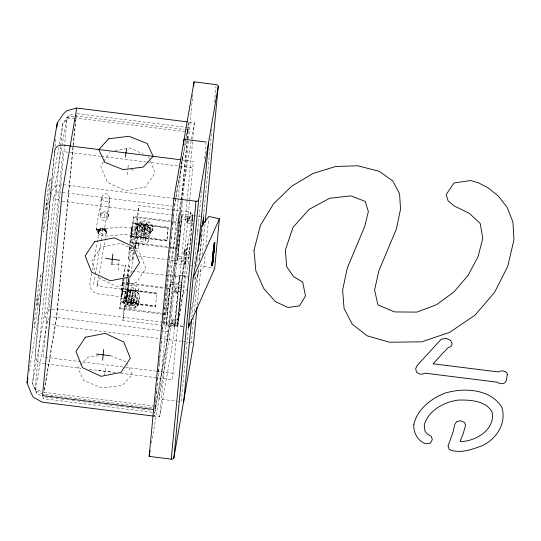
<?xml version="1.0" encoding="UTF-8"?>
<svg xmlns="http://www.w3.org/2000/svg" width="541" height="541" viewBox="0 0 541 541"><rect width="100%" height="100%" fill="white"/><g stroke="black" fill="none" stroke-linecap="round" stroke-linejoin="round"><path stroke-width="0.41" stroke-dasharray="2.71 2.03" d="M121.772 294.886L122.219 291.166L135.805 292.864L135.784 293.574L135.358 296.583L121.772 294.886L122.219 291.166M135.358 296.583L135.805 292.864M131.348 233.678L131.808 229.939L145.394 231.636L145.36 232.447L144.941 235.376L131.348 233.678L131.808 229.939M144.941 235.376L145.394 231.636M43.868 221.837L43.253 232.157C47.317 214.493 49.008 196.268 50.239 178.199L48.805 183.683L43.963 221.005M75.855 116.498L75.767 117.985L187.937 132.004L181.424 199.879M128.988 278.52L128.785 280.671M187.2 199.683L175.622 320.353L172.484 344.576L159.696 416.847L154.259 416.164L154.503 412.073M159.696 416.847L179.882 206.486L194.347 122.746L188.91 122.063L188.004 125.553L174.445 205.81M187.937 132.004L188.207 127.548L76.031 113.529M188.91 122.063L181.85 198.168M194.347 122.746L187.281 198.845M139.564 298.091L139.693 296.34A7.73 6.079 9.8 0 0 134.405 290.666A7.73 6.079 9.8 0 0 126.188 291.984L125.099 293.256A7.73 6.079 9.8 0 0 124.795 297.908L125.708 299.389A7.73 6.079 9.8 0 0 130.645 302.25C134.1 303.278 138.8 301.127 139.564 298.091C138.523 301.817 134.073 303.176 130.618 302.419A7.73 6.079 9.8 0 1 124.356 295.42A7.73 6.079 9.8 0 1 132.065 290.382A7.73 6.079 9.8 0 1 139.666 296.502L139.693 296.34M150.953 231.183C151.507 235.389 146.016 238.466 141.87 237.262A7.73 6.079 9.8 0 1 136.934 234.402L136.021 232.921A7.73 6.079 9.8 0 1 136.325 228.268L137.414 226.997A7.73 6.079 9.8 0 1 145.63 225.678A7.73 6.079 9.8 0 1 150.919 231.345L150.953 231.183A7.73 6.079 9.8 0 0 143.351 225.063A7.73 6.079 9.8 0 0 135.642 230.101A7.73 6.079 9.8 0 0 141.898 237.093C144.866 237.939 148.741 236.437 150.202 234.415M123.788 276.938L123.896 274.95L129.333 275.626M104.386 213.844L104.271 216.454L104.684 214.75M37.059 306.057L38.086 295.352M46.228 210.53L47.256 199.825M54.371 153.191L38.932 314.078L29.769 367.116M55.013 146.483L55.818 138.104M54.303 154.706L34.982 356.005A8.223 6.472 9.8 0 0 42.516 363.478L81.103 368.299M60.619 146.341L44.45 314.767L32.575 383.549L36.72 393.226L41.447 395.904M60.7 145.502L62.79 123.713L66.854 117.58L69.275 115.368L74.53 113.935M75.686 118.824L56.433 317.709L43.99 390.981M76.355 114.597L56.555 318.406L43.997 392.861M99.517 228.938L99.213 232.143L102.56 234.179L106.225 233.015L106.53 229.817L103.175 227.775L99.517 228.938L92.403 270.121M118.168 270.25L119.196 259.545M127.338 174.723L127.852 169.374M128.001 167.838L128.366 164.018M163.179 314.294L119.764 308.864L120.521 301.587L155.578 305.969L155.436 306.801L120.379 302.419M121.617 289.523L121.759 288.691L156.816 293.073L156.674 293.905L121.617 289.523L122.239 283.078L125.262 265.577L129.333 266.091L128.217 277.736M121.759 288.691L120.494 301.75L155.551 306.132M91.835 273.421C88.934 282.632 87.879 293.161 100.18 294.115L121.468 296.779L122.516 289.273L100.288 286.378L97.711 284.708L97.333 283.071L97.022 286.277L106.225 233.015M122.516 289.273L121.319 298.639L126.756 299.322L127.514 294.615L128.095 288.536L122.611 287.866L121.265 298.652M119.764 308.864L122.78 291.369L125.262 265.577M133.837 251.491L132.329 260.214L128.251 259.707L129.529 246.398M129.847 243.071L130.726 233.915L133.749 216.42L179.68 222.162L177.056 248.786L131.132 243.044L131.896 235.761L166.953 240.143L168.19 227.247L133.133 222.872L132.985 223.704L168.041 228.086L168.19 227.247M127.081 276.255L127.629 270.574L138.854 205.587L190.486 212.038L189.58 220.153L190.195 213.702L192.914 214.047L182.263 275.7L179.551 275.362L174.472 326.886L122.841 320.434L127 277.066M131.747 236.6L133.018 223.534L168.075 227.917L166.804 240.975L131.747 236.6L131.896 235.761M133.133 222.872L133.749 216.42M123.984 308.539L126.858 291.876L128.136 278.568M132.329 260.214L133.208 251.065M133.769 245.242L134.804 234.429L137.684 217.766M134.371 252.275L130.942 273.543M134.75 248.312L138.854 205.587M155.436 306.801L156.816 293.073M154.888 407.103L155.213 403.748M155.531 400.394L155.774 397.885M156.18 393.692L156.417 391.177M156.904 386.152L157.221 382.798M157.546 379.451L157.783 376.935M158.27 371.904L158.587 368.556M158.912 365.202L159.237 361.848M159.554 358.5L159.879 355.146M160.278 350.953L160.603 347.606M160.92 344.252L161.245 340.898M161.644 336.712L161.969 333.357M162.293 330.01L162.611 326.656M163.017 322.463L163.254 319.954M163.659 315.761L163.977 312.407M164.302 309.06L164.62 305.706M165.025 301.52L165.269 299.004M165.668 294.811L165.992 291.464M166.391 287.271L166.635 284.755M167.034 280.569L167.358 277.215M167.676 273.861L168.001 270.514M168.4 266.321L168.643 263.805M169.049 259.619L169.367 256.265M169.773 252.079L170.009 249.563M170.415 245.371L170.733 242.023M171.057 238.669L171.375 235.315M171.781 231.129L172.024 228.613M172.423 224.42L172.748 221.073M156.68 391.143L154.969 410.68L168.609 331.728L181.343 200.718M156.762 390.304L173.573 215.169L175.588 199.473M182.689 326.798L163.943 324.458L168.718 274.686L179.227 213.864L193.083 215.595M166.635 287.771L168.305 287.981L165.688 314.605L164.018 314.395M182.303 156.626L159.047 398.954L177.184 401.219M170.489 282.456L166.303 324.742L170.489 282.456L178.645 283.47L178.929 281.807L181.648 282.145L177.171 326.095L177.746 322.767L175.034 322.422L174.743 324.093L166.587 323.072M163.943 324.458L174.445 263.636L179.227 213.864M181.769 199.007L168.724 332.424L154.259 416.164M151.419 443.147L169.286 339.741L182.588 201.13M182.669 200.292L192.508 97.806M192.582 96.967L192.907 93.607M177.529 259.748L181.999 215.798L192.873 217.157L188.971 257.78L188.396 261.107L177.529 259.748L181.999 215.798M171.659 324.938L171.943 323.268L177.38 323.951L173.012 325.107L171.659 324.938L172.356 318.974L177.793 319.65L173.424 320.806L172.072 320.637M174.729 292.911L175.02 291.247L180.451 291.924L176.089 293.087L174.729 292.911L175.433 286.946L180.863 287.629L176.501 288.786L175.142 288.617M171.943 323.268L172.356 318.974M175.02 291.247L175.433 286.946M173.012 325.107L173.424 320.806M176.089 293.087L176.501 288.786M174.472 326.886L179.551 275.362M183.744 254.946L184.035 253.283L185.394 253.452L189.181 255.629L183.744 254.946L184.447 248.982L185.806 249.151L189.593 251.328L184.156 250.652M186.821 222.926L187.105 221.262L188.464 221.431L192.251 223.609L186.821 222.926L187.517 216.961L188.877 217.13L192.664 219.308L187.233 218.625M184.035 253.283L184.447 248.982M187.105 221.262L187.517 216.961M174.763 325.222L177.482 325.56L182.263 275.7M182.709 326.318L177.833 325.215L182.621 275.355L187.592 244.87L191.548 239.582M185.394 253.452L185.806 249.151M188.464 221.431L188.877 217.13M192.914 214.047L188.133 263.907L185.414 263.562L185.969 259.105L177.813 258.084L181.715 217.468L189.864 218.483M185.414 263.562L185.969 259.105M177.833 325.215L182.804 294.73L187.592 244.87M188.403 327.778L181.303 401.733L178.003 401.321M194.53 263.907L201.874 187.429M204.613 158.851L206.148 142.885M191.839 317.154L195.95 274.287M196.674 266.727L197.242 260.843M197.323 260.005L197.56 257.482M192.434 342.913A3.003 1.846 5.5 0 0 191.386 342.5L193.725 318.142M194.368 311.42L198.479 268.579M199.21 261.019L201.786 234.138M203.484 216.495L211.869 129.13M214.446 102.249L215.981 86.29M199.541 260.052L202.408 230.189M197.296 304.766L201.326 262.764M202.05 255.203L205.113 223.284M194.185 279.514L204.085 266.287L205.262 253.972M205.911 247.251L208.637 218.841M106.442 232.245L104.792 229.546L106.699 232.616L105.096 229.357L106.854 232.846L105.339 229.269L101.059 228.755L98.476 231.92L100.673 228.863L98.009 231.866L100.159 229.012L97.427 231.548L99.767 235.349C109.979 237.912 120.751 232.684 131.057 235.463L132.099 228.153L122.165 226.997L98.983 229.107L96.609 230.446L99.341 234.611L97.427 231.548L99.537 229.066L96.92 231.014L98.983 229.107L96.609 230.446L96.372 227.849L101.343 198.845C101.728 195.443 104.677 192.251 108.301 194.449L109.884 198.757L108.322 216.961L106.739 213.201L102.689 212.694L100.254 215.947L101.803 219.714C105.4 221.993 108.423 218.557 108.734 215.257L106.99 212.14L102.939 211.632L100.633 214.243L100.207 215.893L101.776 197.201L103.345 200.968L107.395 201.468L109.789 198.222L104.562 228.16L105.488 230.784L103.128 229.709L102.499 230.128L104.717 229.168L102.729 229.851L105.022 229.905L103.128 229.709L104.298 229.682L106.442 232.245L104.298 229.682M132.099 228.153L131.057 235.463M129.86 247.034L129.61 250.327L135.047 251.004M127.176 294.987L127.047 296.63L129.793 296.968L130.462 291.572L127.75 291.234L126.702 299.329M130.604 244.194L131.01 239.535L130.192 244.248M129.096 278.831L127.94 286.446L122.503 285.77L123.071 279.785M135.297 247.717L136.447 240.211L135.493 248.894M173.079 217.759L173.445 214.574M173.81 211.389L174.263 207.399M123.504 279.514L122.503 285.77M127.108 294.669L128.095 288.536M128.69 279.082L127.94 286.446M128.69 281.381L128.312 283.734L128.907 278.527M130.239 246.987L129.61 250.327M123.436 277.154L123.896 274.95M46.026 209.326L47.459 201.022M58.638 147.74L50.908 192.495L32.575 383.549L36.72 393.226M59.212 144.427L62.79 123.713L67.104 119.054L69.275 115.368M36.856 304.853L38.289 296.556M29.052 371.254L29.627 367.941M43.28 397.006L42.996 398.663L153.495 412.472M93.647 284.377L95.209 275.342M95.351 274.517L101.025 241.658M101.167 240.84L102.871 230.98M104.305 375.434L105.738 367.129M128.251 259.707L130.442 247.014M123.138 301.405L123.307 300.417M126.459 282.754L127.419 277.195M127.554 276.404L129.333 266.091M138.584 303.954L136.285 306.483L136.116 307.471A7.919 6.228 9.8 0 1 126.547 307.268A7.919 6.228 9.8 0 1 123.558 299.829L124.653 297.449L126.026 296.319A7.919 6.228 9.8 0 1 135.602 296.515A7.919 6.228 9.8 0 1 138.584 303.954L138.415 304.941L133.282 301.817L134.777 299.809L132.329 298.321L130.834 300.329L125.857 297.3L126.026 296.319M137.103 227.098L137.272 226.118M137.522 225.529L137.691 224.549L142.614 227.538L140.755 229.939L143.345 231.514L145.204 229.114L150.256 232.184L150.087 233.164A7.919 6.228 9.8 0 1 140.511 232.968A7.919 6.228 9.8 0 1 137.522 225.529L139.821 223A7.919 6.228 9.8 0 1 149.397 223.196A7.919 6.228 9.8 0 1 152.386 230.635L150.087 233.164M134.52 247.521L135.209 243.551M125.843 300.093L127.899 288.204M122.841 320.434L130.232 277.655M139.821 223L139.991 222.02A7.919 6.228 9.8 0 1 149.566 222.216A7.919 6.228 9.8 0 1 152.555 229.655L152.386 230.635M137.59 238.662L139.639 226.774M126.702 304.772L128.555 302.372L123.639 299.376L125.938 296.847L130.915 299.876L131.159 301.405L131.064 304.394L129.292 306.348L126.702 304.772L128.555 302.372L134.777 299.809L133.282 301.817M142.614 227.538L140.755 229.939L147.341 226.983L148.836 224.975L146.388 223.487L144.974 225.042L145.123 229.56L150.175 232.637L152.474 230.108L147.341 226.983L148.836 224.975M128.616 301.087L130.665 289.198M140.356 239.649L142.411 227.768M129.292 306.348L132.329 298.321L130.834 300.329M133.404 287.501L130.963 303.413L133.018 291.525M145.204 229.114L143.345 231.514L146.388 223.487M143.095 237.959L145.15 226.07L142.709 241.983M133.701 301.722L135.757 289.834M145.448 240.285L147.497 228.403M136.474 302.71A5.484 4.314 9.8 0 0 129.549 297.151A5.484 4.314 9.8 0 0 127.453 304.34A5.484 4.314 9.8 0 0 136.474 302.71L138.523 290.821A5.484 4.314 9.8 0 0 131.605 285.269A5.484 4.314 9.8 0 0 129.502 292.458A5.484 4.314 9.8 0 0 138.523 290.821M148.214 241.279A5.484 4.314 9.8 0 0 141.296 235.72A5.484 4.314 9.8 0 0 139.193 242.909A5.484 4.314 9.8 0 0 148.214 241.279L150.27 229.391A5.484 4.314 9.8 0 0 143.345 223.832A5.484 4.314 9.8 0 0 141.248 231.021A5.484 4.314 9.8 0 0 150.27 229.391M137.57 305.888L138.496 304.488L133.363 301.364L131.159 301.405L126.777 304.326L129.367 305.895L131.145 303.947L136.197 307.017L137.657 305.354M138.841 303.366L139.01 302.385M151.453 232.035L151.548 231.507M152.805 229.066L152.975 228.079M166.804 240.975L166.953 240.143M175.852 197.864L188.207 127.548M168.305 287.981L168.163 288.813L164.822 288.4M179.68 222.162L179.531 222.993L172.843 222.155M190.195 213.702L190.486 212.038M192.873 217.157L192.298 220.491L181.424 219.132M177.482 325.56L188.133 263.907M190.669 314.362L198.621 268.336M42.8 396.668L43.415 394.294L155.585 408.313M136.068 242.916L135.399 248.305L138.138 248.644L138.611 245.58L138.814 243.247L136.095 242.909L135.426 248.299M138.814 243.247L138.111 248.644M127.074 296.624L127.75 291.234M130.462 291.572L129.766 296.968M132.247 226.652L130.848 237.418L136.332 238.114L137.265 232.082L137.684 227.335L132.2 226.632L130.895 237.438M137.637 227.308L136.332 238.114M121.468 296.779L122.665 287.859M73.86 116.207L66.854 117.58L54.979 186.361L56.034 192.014L53.471 198.006L35.131 389.067L41.623 391.637M49.576 317.317L47.256 321.76L35.381 390.541L41.955 393.611M103.365 161.915L100.68 165.972L107.179 182.168L125.789 190.865L145.61 186.97L155.03 172.768L149.769 159.656M103.818 161.238L109.647 152.447M196.992 232.299L199.467 228.992M182.804 294.73L186.767 289.442M108.734 215.257L106.428 217.867L102.377 217.36L100.633 214.243M102.499 230.128L104.569 228.606L102.296 230.527L98.239 230.053L96.379 228.613L98.327 229.851L96.42 229.323L98.428 229.56L96.481 229.911L98.624 229.276M115.05 150.797L129.914 147.882L143.318 154.138M61.978 184.981L54.979 186.361L50.908 192.495L53.471 198.006L59.956 200.583M74.983 118.08L67.104 119.054L48.771 310.108L49.366 313.34M51.131 309.817L48.771 310.108L44.45 314.767L47.256 321.76L48.724 322.443M51.916 309.723L57.427 309.039L169.597 323.058M98.705 355.755L87.838 357.094L77.843 367.887L83.767 380.661L102.141 387.944L122.205 385.469L132.2 374.676L127.669 364.905M56.034 192.014L60.808 192.366M98.239 230.053L102.364 230.452M75.415 115.896L184.238 129.495M185.076 129.603L187.585 129.914M181.986 159.933L193.374 161.36L172.417 379.708L157.891 377.895M100.626 156.288L62.857 151.568L43.131 357.026L124.66 367.217M101.444 156.396L146.016 161.962M146.827 162.063L192.758 167.805M130.861 169.746L134.621 170.219M63.534 184.677L173.194 198.385M62.398 192.481L172.052 206.189M193.901 215.697L200.42 216.508M62.242 201.259L173.573 215.169M133.607 217.252L172.011 222.053M130.726 233.915L134.804 234.429M131.781 236.431L166.838 240.813M131.01 239.535L136.447 240.211M131.274 242.212L169.678 247.007M170.51 247.115L177.205 247.947M178.104 256.42L188.971 257.78M138.232 255.967L185.698 261.898M174.445 263.636L188.309 265.367M189.12 265.469L194.016 266.077M111.913 264.055L125.451 265.746M168.718 274.686L188.282 277.127M127.629 270.574L179.26 277.026M170.199 284.12L181.073 285.479M122.381 282.24L165.803 287.67M122.239 283.078L163.984 288.292M121.732 288.86L156.789 293.236M122.78 291.369L126.858 291.876M119.906 308.032L165.83 313.773M168.609 331.728L49.961 316.573M167.467 339.532L55.297 325.513L49.454 322.788M169.286 339.741L191.386 342.5M125.478 367.319L155.808 371.106M156.64 371.214L173.039 373.263M98.252 370.436L111.791 372.127M89.258 369.314L115.889 372.641M120.785 373.256L157.106 377.794M43.902 392.313L154.395 406.122M45.309 396.979L49.495 397.5M50.333 397.608L52.842 397.919M56.19 398.338L57.867 398.548M61.214 398.967L63.723 399.278M67.07 399.698L68.748 399.907M72.095 400.326L74.611 400.638M77.958 401.057L79.628 401.266M82.976 401.686L85.492 402.004M88.839 402.416L90.509 402.626M93.864 403.045L98.049 403.572M98.881 403.674L101.397 403.985M104.744 404.404L108.93 404.932M109.762 405.033L112.278 405.351M115.625 405.764L119.811 406.291M120.65 406.392L123.159 406.71M126.506 407.13L130.692 407.65M131.531 407.752L134.04 408.07M137.387 408.489L139.064 408.698M142.411 409.111L144.92 409.429M148.275 409.848L149.945 410.058M204.085 266.287L213.83 268.485M182.621 275.355L188.302 276.64M110.195 355.525L126.276 361.902L127.318 364.154M132.66 248.975L120.744 243.409L100.924 247.298L91.51 261.506L95.845 272.299M135.635 250.361L139.362 252.106L145.86 268.295L136.44 282.497L116.619 286.392L98.009 277.695M105.488 230.784L103.683 229.702L106.009 231.629M139.991 222.02L144.974 225.042M147.416 226.53L152.555 229.655M140.836 229.492L143.426 231.068M132.254 298.767L134.702 300.255M123.558 299.829L128.474 302.818M131.064 304.394L136.116 307.471M148.532 156.572L149.458 158.885M136.285 306.483A7.919 6.228 9.8 0 1 126.716 306.287A7.919 6.228 9.8 0 1 123.727 298.848M125.857 297.3A7.919 6.228 9.8 0 1 135.433 297.496A7.919 6.228 9.8 0 1 138.415 304.941M150.256 232.184A7.919 6.228 9.8 0 1 140.68 231.988A7.919 6.228 9.8 0 1 137.691 224.549M34.698 317.371L34.083 327.684C38.147 310.02 39.845 291.795 41.069 273.726L39.635 279.21L36.998 297.293L34.698 317.371M136.65 234.882L136.636 235.409L137.333 230.013L136.65 234.882M138.543 223.595L137.617 224.995L142.533 227.984L149.911 228.545L147.652 231.102L144.954 228.086L142.405 223.981L140.078 226.49L144.954 228.086L148.755 225.428L146.313 223.94L144.893 225.496L139.916 222.466L138.543 223.595M135.926 302.926L133.668 305.482L131.159 301.405L128.427 298.361L126.094 300.87L131.159 301.405L135.926 302.926M129.225 302.602A2.563 2.015 9.8 0 0 133.566 302.23A2.563 2.015 9.8 0 0 130.685 299.376A2.563 2.015 9.8 0 0 129.225 302.602M131.274 290.713A2.563 2.015 9.8 0 0 135.615 290.341A2.563 2.015 9.8 0 0 132.741 287.487A2.563 2.015 9.8 0 0 131.274 290.713M143.02 229.283A2.563 2.015 9.8 0 0 147.362 228.911A2.563 2.015 9.8 0 0 144.481 226.057A2.563 2.015 9.8 0 0 143.02 229.283M140.964 241.164A2.563 2.015 9.8 0 0 145.306 240.799A2.563 2.015 9.8 0 0 142.432 237.945A2.563 2.015 9.8 0 0 140.964 241.164"/><path stroke-width="0.81" d="M213.769 245.54L211.808 265.922L212.363 262.764M213.695 246.743L212.079 263.758L213.019 255.48M212.417 264.529L212.356 265.989L214.824 242.672L212.417 264.529L211.876 264.461M213.181 253.817L214.026 244.843L213.851 245.6M212.647 263.203L212.62 263.825L214.554 244.836L212.647 263.203L212.106 263.136M153.421 416.063L42.09 402.146L33.15 397.087L31.175 393.138L27.05 382.859L45.39 191.805L57.272 123.023L63.25 114.002L66.8 110.749L76.741 108.044L187.24 121.853M56.866 127.209L57.272 123.023M54.465 153.042L54.702 150.554A8.223 6.472 9.8 0 1 63.473 145.123L181.201 159.838M102.634 360.198L103.662 349.486M111.804 264.664L112.832 253.959M197.052 307.288L193.502 344.252L173.857 457.997A3.003 1.846 5.5 0 1 171.24 459.153L149.133 456.388L173.891 198.493L194.036 81.847L216.143 84.606A3.003 1.846 5.5 0 1 218.26 86.357L205.195 222.446M183.413 145.049L183.974 139.267L206.229 142.046M193.631 86.046L194.036 81.847M171.24 459.153L195.991 201.259A3.003 1.846 5.5 0 0 198.608 200.102L218.26 86.357M173.857 457.997L198.608 200.102M202.889 225.212L203.68 216.921L193.178 277.743L188.39 327.603L214.642 268.667L219.423 218.807L208.867 216.427L201.448 226.348M183.69 402.031L191.595 319.67M198.128 251.599L198.29 249.915M198.452 248.238L208.616 142.344M212.931 257.482L212.694 259.978L213.235 260.045M213.249 254.155L213.411 252.491M213.81 248.339L213.965 246.676M213.776 246.148L214.277 242.605L214.209 244.18L214.75 244.248M27.05 382.859L27.909 377.888M125.262 157.079L126.695 148.782M149.133 456.388L149.566 453.906M149.85 452.249L150.134 450.592M188.396 327.515L189.107 323.403M76.741 108.044L62.276 191.791L42.482 395.599L153.813 409.51M193.178 277.743L219.423 218.807M173.891 198.493L195.991 201.259M213.979 245.506L214.52 245.573M213.573 247.852L214.114 247.92M213.343 249.178L213.884 249.245M212.464 261.303L213.005 261.371M212.288 262.656L212.829 262.723M212.153 263.42L212.694 263.487M212.119 264.366L212.667 264.434M211.991 265.131L212.532 265.198M105.549 258.47L119.088 260.16M96.379 353.997L109.918 355.687M507.269 374.71L506.362 380.648L504.936 382.717C502.711 384.347 499.526 383.887 497.456 382.217L425.206 373.182L422.967 374.007L420.289 374.176L416.685 372.458L415.63 368.908L416.901 365.824L441.152 339.308L446.061 338.382L450.653 340.363L452.222 343.9L450.863 346.578L447.962 347.721L433.05 363.789L498.187 371.931L500.168 371.112L502.941 370.923L505.537 371.613L506.856 372.85L507.269 374.71M254 250.348L255.839 270.818L263.859 288.637L275.416 301.621L287.866 307.444L299.545 305.895L305.476 295.927L302.683 282.03L293.567 276.708L286.696 266.727L285.33 250.077L293.012 227.369L309.012 209.455L329.543 198.304L350.832 195.862L365.209 201.421L368.36 211.605L364.715 226.456L347.281 268.113L342.636 290.03L344.049 308.363L352.171 324.1L367.224 335.853L389.459 342.223L421.757 341.831L449.645 332.35L474.984 315.187L494.515 292.451L507.688 266.49L513.95 239.839L512.915 221.972L507.127 207.365L498.369 196.065L488.252 187.943L478.386 182.777L470.562 180.545L454.034 182.993L446.156 194.557L448.185 201.002L454.163 205.932L469.317 213.343L480.192 223.487L482.788 238.283L478.055 256.765L468.134 275.268L454.061 291.829L436.648 304.624L416.888 312.11L394.693 311.927L377.916 304.894L374.582 290.01L378.862 270.804L396.411 228.999L400.543 209.103L399.576 193.84L392.773 180.944L379.207 171.301L357.736 165.776L335.562 166.513L312.881 173.553L291.673 186.212L273.59 203.774L260.41 225.387L254 250.348M413.858 424.266L413.845 424.381C413.094 432.651 417.997 441.415 426.152 443.87L430.352 443.086L432.34 439.63L431.278 436.344L427.437 434.105L424.976 431.15L424.232 424.895C428.492 410.267 444.093 401.949 458.389 400.056C470.143 399.88 484.973 400.475 491.945 411.552C496.131 429.148 475.553 441.713 460.08 441.53L463.164 433.666L465.591 425.267L464.591 422.521L460.804 420.824L456.685 421.48L454.643 424.739L453.324 431.15L448.009 446.102L449.334 449.585C459.722 453.913 471.536 449.618 481.524 445.94C496.178 439.725 506.991 423.157 501.778 407.204C490.376 388.776 464.158 387.545 445.277 393.009C431.204 398.46 417.537 408.989 413.858 424.266M94.56 241.712L85.14 255.913L91.645 272.109L110.256 280.806L130.077 276.911L139.497 262.71L132.991 246.52L114.381 237.824L94.56 241.712M85.39 337.246L75.97 351.447L82.475 367.637L101.086 376.333L120.907 372.438L130.327 358.237L123.821 342.047L105.211 333.351L85.39 337.246M108.802 138.746L98.807 149.532L104.731 162.314L123.105 169.597L143.162 167.115L153.157 156.329L147.233 143.548L128.859 136.264L108.802 138.746"/></g></svg>
